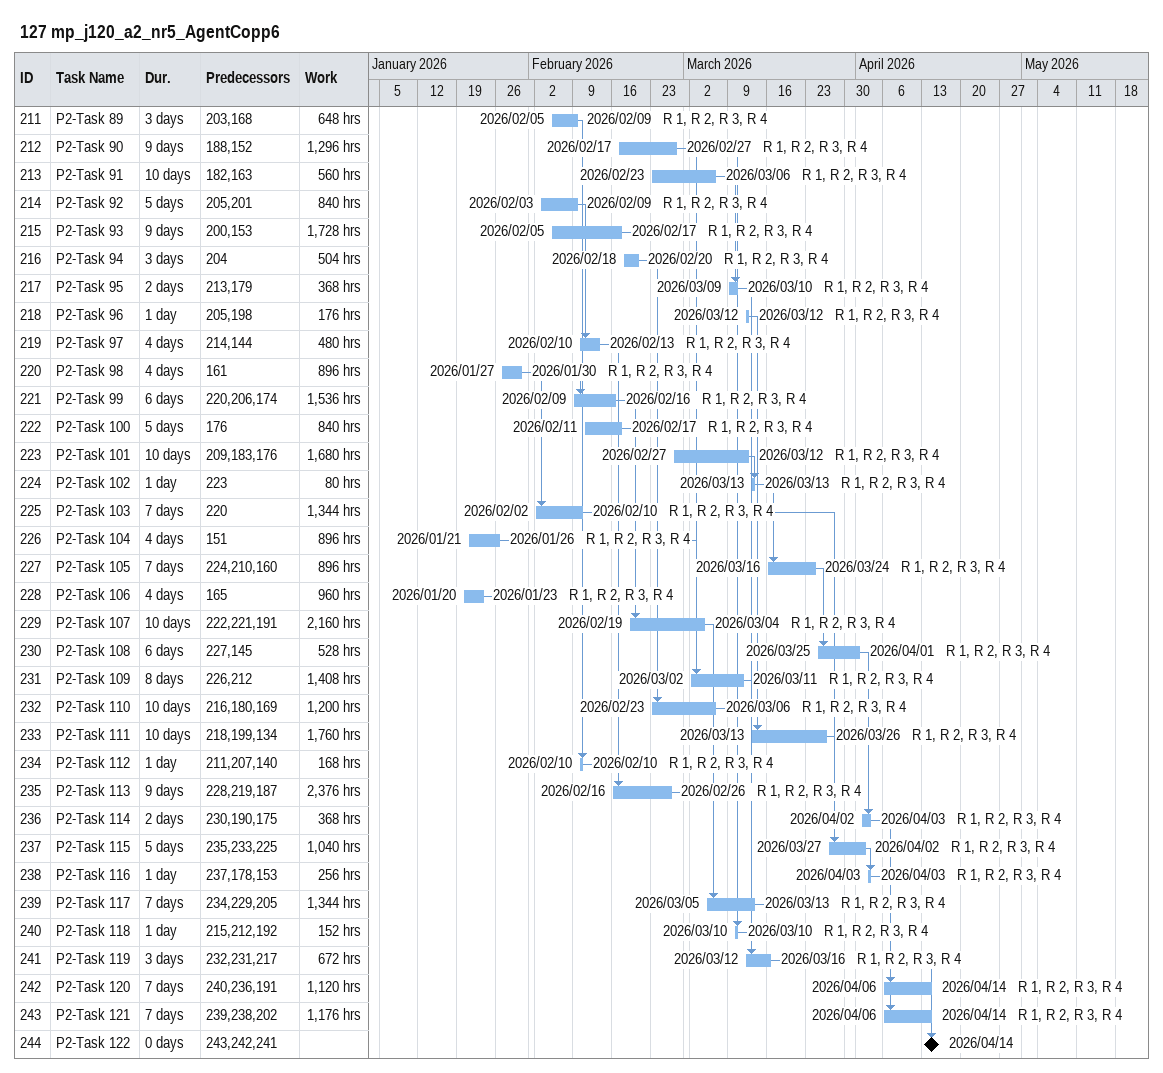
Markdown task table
127 mp_j120_a2_nr5_AgentCopp6

| ID | Task | Duration | Start | Finish | Predecessors | Resources | Work (h) |
|---|---|---|---|---|---|---|---|
| 211 | P2-Task 89 | 3d | 2026-02-05 | 2026-02-09 | 203, 168 | R 1, R 2, R 3, R 4 | 648 |
| 212 | P2-Task 90 | 9d | 2026-02-17 | 2026-02-27 | 188, 152 | R 1, R 2, R 3, R 4 | 1296 |
| 213 | P2-Task 91 | 10d | 2026-02-23 | 2026-03-06 | 182, 163 | R 1, R 2, R 3, R 4 | 560 |
| 214 | P2-Task 92 | 5d | 2026-02-03 | 2026-02-09 | 205, 201 | R 1, R 2, R 3, R 4 | 840 |
| 215 | P2-Task 93 | 9d | 2026-02-05 | 2026-02-17 | 200, 153 | R 1, R 2, R 3, R 4 | 1728 |
| 216 | P2-Task 94 | 3d | 2026-02-18 | 2026-02-20 | 204 | R 1, R 2, R 3, R 4 | 504 |
| 217 | P2-Task 95 | 2d | 2026-03-09 | 2026-03-10 | 213, 179 | R 1, R 2, R 3, R 4 | 368 |
| 218 | P2-Task 96 | 1d | 2026-03-12 | 2026-03-12 | 205, 198 | R 1, R 2, R 3, R 4 | 176 |
| 219 | P2-Task 97 | 4d | 2026-02-10 | 2026-02-13 | 214, 144 | R 1, R 2, R 3, R 4 | 480 |
| 220 | P2-Task 98 | 4d | 2026-01-27 | 2026-01-30 | 161 | R 1, R 2, R 3, R 4 | 896 |
| 221 | P2-Task 99 | 6d | 2026-02-09 | 2026-02-16 | 220, 206, 174 | R 1, R 2, R 3, R 4 | 1536 |
| 222 | P2-Task 100 | 5d | 2026-02-11 | 2026-02-17 | 176 | R 1, R 2, R 3, R 4 | 840 |
| 223 | P2-Task 101 | 10d | 2026-02-27 | 2026-03-12 | 209, 183, 176 | R 1, R 2, R 3, R 4 | 1680 |
| 224 | P2-Task 102 | 1d | 2026-03-13 | 2026-03-13 | 223 | R 1, R 2, R 3, R 4 | 80 |
| 225 | P2-Task 103 | 7d | 2026-02-02 | 2026-02-10 | 220 | R 1, R 2, R 3, R 4 | 1344 |
| 226 | P2-Task 104 | 4d | 2026-01-21 | 2026-01-26 | 151 | R 1, R 2, R 3, R 4 | 896 |
| 227 | P2-Task 105 | 7d | 2026-03-16 | 2026-03-24 | 224, 210, 160 | R 1, R 2, R 3, R 4 | 896 |
| 228 | P2-Task 106 | 4d | 2026-01-20 | 2026-01-23 | 165 | R 1, R 2, R 3, R 4 | 960 |
| 229 | P2-Task 107 | 10d | 2026-02-19 | 2026-03-04 | 222, 221, 191 | R 1, R 2, R 3, R 4 | 2160 |
| 230 | P2-Task 108 | 6d | 2026-03-25 | 2026-04-01 | 227, 145 | R 1, R 2, R 3, R 4 | 528 |
| 231 | P2-Task 109 | 8d | 2026-03-02 | 2026-03-11 | 226, 212 | R 1, R 2, R 3, R 4 | 1408 |
| 232 | P2-Task 110 | 10d | 2026-02-23 | 2026-03-06 | 216, 180, 169 | R 1, R 2, R 3, R 4 | 1200 |
| 233 | P2-Task 111 | 10d | 2026-03-13 | 2026-03-26 | 218, 199, 134 | R 1, R 2, R 3, R 4 | 1760 |
| 234 | P2-Task 112 | 1d | 2026-02-10 | 2026-02-10 | 211, 207, 140 | R 1, R 2, R 3, R 4 | 168 |
| 235 | P2-Task 113 | 9d | 2026-02-16 | 2026-02-26 | 228, 219, 187 | R 1, R 2, R 3, R 4 | 2376 |
| 236 | P2-Task 114 | 2d | 2026-04-02 | 2026-04-03 | 230, 190, 175 | R 1, R 2, R 3, R 4 | 368 |
| 237 | P2-Task 115 | 5d | 2026-03-27 | 2026-04-02 | 235, 233, 225 | R 1, R 2, R 3, R 4 | 1040 |
| 238 | P2-Task 116 | 1d | 2026-04-03 | 2026-04-03 | 237, 178, 153 | R 1, R 2, R 3, R 4 | 256 |
| 239 | P2-Task 117 | 7d | 2026-03-05 | 2026-03-13 | 234, 229, 205 | R 1, R 2, R 3, R 4 | 1344 |
| 240 | P2-Task 118 | 1d | 2026-03-10 | 2026-03-10 | 215, 212, 192 | R 1, R 2, R 3, R 4 | 152 |
| 241 | P2-Task 119 | 3d | 2026-03-12 | 2026-03-16 | 232, 231, 217 | R 1, R 2, R 3, R 4 | 672 |
| 242 | P2-Task 120 | 7d | 2026-04-06 | 2026-04-14 | 240, 236, 191 | R 1, R 2, R 3, R 4 | 1120 |
| 243 | P2-Task 121 | 7d | 2026-04-06 | 2026-04-14 | 239, 238, 202 | R 1, R 2, R 3, R 4 | 1176 |
| 244 | P2-Task 122 | 0d | 2026-04-14 | 2026-04-14 | 243, 242, 241 |  |  |
